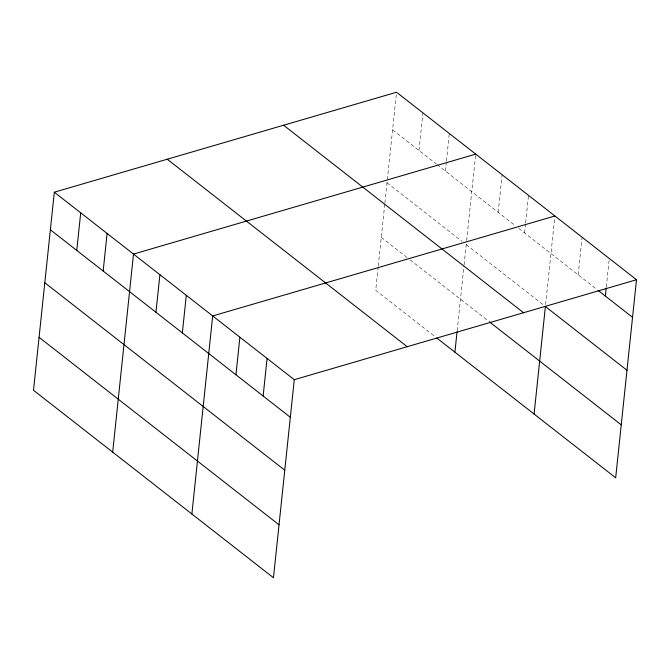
<?xml version="1.0" encoding="UTF-8"?>
<svg xmlns="http://www.w3.org/2000/svg" width="670" height="670" viewBox="0 0 670 670"><rect width="100%" height="100%" fill="white"/><g stroke="black" fill="none" stroke-linecap="round" stroke-linejoin="round"><path stroke-width="0.5" stroke-dasharray="3.35 2.51" d="M378.182 266.886L375.719 290.311L435.106 336.709M378.282 265.864L384.789 204.007M384.898 202.993L396.531 92.242M418.984 150.448L422.929 112.87M445.374 171.076L446.337 161.931M446.446 160.917L449.327 133.489M457.158 330.787L463.975 265.873M464.084 264.868L466.529 241.602M466.638 240.58L475.725 154.117M498.17 212.323L502.123 174.736M524.568 232.942L525.523 223.805M525.632 222.792L528.513 195.364M545.606 304.49L554.911 215.991M578.16 274.817L582.104 237.239M606.317 286.928L609.089 260.513M392.587 129.829L436.304 163.983M437.125 164.627L515.49 225.857M518.789 228.436L597.112 289.624M387.017 182.784L462.082 241.434M466.203 244.659L543.747 305.235M381.28 237.347L407.678 257.975M410.157 259.91L488.522 321.131"/><path stroke-width="1" d="M54.32 192.206L33.5 390.267L273.469 577.758L294.281 379.689L54.32 192.206L396.531 92.242L636.5 279.733L615.68 477.794L436.756 337.998M76.765 250.412L80.71 212.826M103.163 271.032L107.108 233.453M112.686 452.141L133.506 254.072L475.725 154.117M155.951 312.279L159.904 274.7M182.349 332.906L186.302 295.319M191.88 514.007L212.692 315.947L554.911 215.991M235.941 374.781L239.894 337.194M263.134 396.029L267.087 358.442M454.905 352.177L457.049 331.809M534.091 414.052L545.397 306.525L626.986 370.276M605.353 296.065L606.208 287.941M294.281 379.689L636.5 279.733M597.933 290.269L632.547 317.312M283.603 125.231L523.572 312.722M489.343 321.776L621.249 424.839M167.249 159.217L407.218 346.708M50.367 229.785L290.336 417.276M44.798 282.74L284.767 470.231M39.069 337.312L279.03 524.794"/></g></svg>
